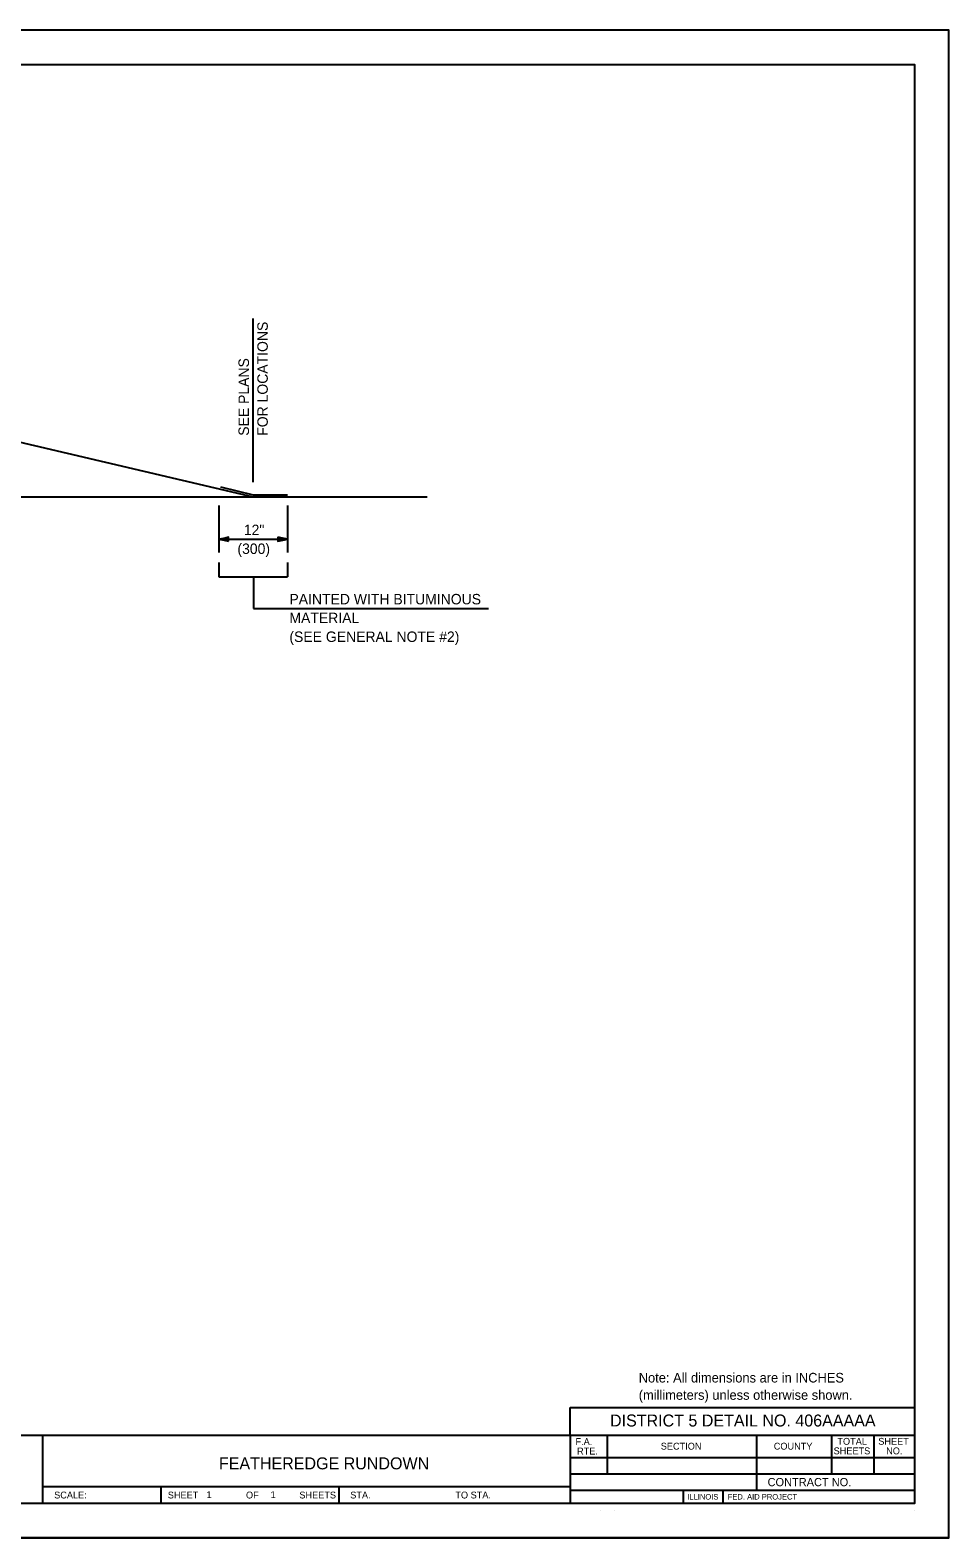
# Model space of a CAD drawing. Extents: x 0 to 2.83, y 0 to 1.83.
# Drawn here: x 1.716 to 2.833, y 0 to 1.833 of the extents above; entities that cross this region are included whole.
import ezdxf

# ---------------------------------------------------------------- set-up
doc = ezdxf.new("R2010")
doc.units = 0
for name, color, linetype in [('RD_Pr_Roadway_Dimensions', 7, 'Continuous'), ('RD_Pr_Roadway_Items', 7, 'Continuous'), ('RD_Pr_Roadway_Notes', 7, 'Continuous'), ('SH_General_Details', 7, 'Continuous'), ('SH_Printer_Plotting_Border', 7, 'Continuous')]:
    doc.layers.add(name, color=color, linetype=linetype)

msp = doc.modelspace()

# ---------------------------------------------------------------- linework, layer by layer
at = {"layer": 'RD_Pr_Roadway_Dimensions'}
for p, q in [((1.9457, 1.2555), (1.9457, 1.1981)), ((2.029, 1.2555), (2.029, 1.1981)), ((1.9457, 1.2142), (2.029, 1.2142))]:
    msp.add_line(p, q, dxfattribs=at)
for points in [[(1.9573, 1.2118), (1.9573, 1.2142), (1.9573, 1.2167), (1.9515, 1.2152), (1.9457, 1.2142), (1.9519, 1.2131)], [(2.0173, 1.2167), (2.0173, 1.2142), (2.0173, 1.2118), (2.0232, 1.2132), (2.029, 1.2142), (2.0228, 1.2154)]]:
    msp.add_lwpolyline(points, close=True, dxfattribs=at)
at = {"layer": 'RD_Pr_Roadway_Items'}
for p, q in [((1.5888, 1.3596), (1.9873, 1.2658)), ((1.0069, 1.2658), (2.1988, 1.2658)), ((1.9474, 1.2779), (1.9873, 1.2684)), ((1.9873, 1.2684), (2.029, 1.2684))]:
    msp.add_line(p, q, dxfattribs=at)
at = {"layer": 'RD_Pr_Roadway_Notes'}
for p, q in [((1.9873, 1.2837), (1.9873, 1.4826)), ((1.9457, 1.1859), (1.9457, 1.1685)), ((2.029, 1.1859), (2.029, 1.1685)), ((1.9457, 1.1685), (2.029, 1.1685)), ((1.9877, 1.1685), (1.9877, 1.1301)), ((1.9877, 1.1301), (2.2736, 1.1301))]:
    msp.add_line(p, q, dxfattribs=at)
at = {"layer": 'SH_General_Details'}
for p, q in [((2.8333, 1.8333), (0, 1.8333)), ((2.8333, 0), (2.8333, 1.8333)), ((2.3729, 0.1584), (2.7917, 0.1584)), ((2.3729, 0.125), (2.3729, 0.1584)), ((0.1667, 0.125), (2.7917, 0.125)), ((1.7312, 0.125), (1.7312, 0.0417)), ((2.3728, 0.125), (2.3728, 0.0417)), ((2.4179, 0.125), (2.4179, 0.0779)), ((2.5995, 0.125), (2.5995, 0.0579)), ((2.6905, 0.125), (2.6905, 0.0779)), ((2.7423, 0.125), (2.7423, 0.0779)), ((2.3728, 0.0979), (2.7917, 0.0979)), ((2.3728, 0.0779), (2.7917, 0.0779)), ((1.7312, 0.0625), (2.3728, 0.0625)), ((1.875, 0.0625), (1.875, 0.0417)), ((2.0917, 0.0625), (2.0917, 0.0417)), ((2.3728, 0.0579), (2.7917, 0.0579)), ((2.5101, 0.0579), (2.5101, 0.0417)), ((2.5584, 0.0579), (2.5584, 0.0417)), ((2.4095, 0.0333), (2.4095, 0.0333)), ((2.4262, 0.0333), (2.4262, 0.0333)), ((2.7917, 0.0333), (2.7917, 0.0333)), ((2.8333, 0), (0, 0))]:
    msp.add_line(p, q, dxfattribs=at)
msp.add_lwpolyline([(0.1667, 1.7917), (2.7917, 1.7917), (2.7917, 0.0417), (0.1667, 0.0417)], close=True, dxfattribs=at)
at = {"layer": 'SH_Printer_Plotting_Border'}
msp.add_lwpolyline([(0, 0), (2.8333, 0), (2.8333, 1.8333), (0, 1.8333)], close=True, dxfattribs=at)

# ---------------------------------------------------------------- texts
at = {"layer": 'RD_Pr_Roadway_Dimensions'}
for s, p in [('12"', (1.976, 1.2193)), ('(300)', (1.9682, 1.1964))]:
    msp.add_text(s, height=0.0127, dxfattribs=at).set_placement(p)
at = {"layer": 'RD_Pr_Roadway_Notes'}
for s, p in [('FOR LOCATIONS', (2.0051, 1.3401)), ('SEE PLANS', (1.9822, 1.3401))]:
    msp.add_text(s, height=0.0127, rotation=90, dxfattribs=at).set_placement(p)
for s, height, p in [('PAINTED WITH BITUMINOUS', 0.0127, (2.0314, 1.1351)), ('MATERIAL', 0.0127, (2.0314, 1.1123)), ('(SEE GENERAL NOTE #2)', 0.0127, (2.0314, 1.0894)), ('Note: All dimensions are in INCHES', 0.0117, (2.4562, 0.1889)), ('(millimeters) unless otherwise shown.', 0.0117, (2.4562, 0.1679))]:
    msp.add_text(s, height=height, dxfattribs=at).set_placement(p)
at = {"layer": 'SH_General_Details'}
for s, height, p in [('DISTRICT 5 DETAIL NO. 406AAAAA', 0.014583, (2.4213, 0.1354)), ('F.A.  ', 0.00833, (2.3793, 0.1129)), ('SECTION', 0.00833, (2.483, 0.1073)), ('COUNTY', 0.00833, (2.6204, 0.1073)), ('SHEETS', 0.00833, (2.6932, 0.1016)), ('TOTAL', 0.00833, (2.6978, 0.1132)), ('SHEET', 0.00833, (2.7475, 0.1132)), ('NO.', 0.00833, (2.7571, 0.1016)), ('FEATHEREDGE RUNDOWN', 0.014583, (1.9457, 0.0833)), ('RTE.', 0.00833, (2.3812, 0.1013)), ('SCALE:          ', 0.008333, (1.7453, 0.0479)), ('SHEET', 0.00833, (1.8835, 0.0479)), ('1', 0.00833, (1.9306, 0.0483)), ('OF', 0.00833, (1.9786, 0.0479)), ('1', 0.00833, (2.0085, 0.0483)), ('SHEETS', 0.00833, (2.0435, 0.0479)), ('STA.', 0.00833, (2.1054, 0.0479)), ('TO STA.', 0.00833, (2.2332, 0.0479)), ('CONTRACT NO.      ', 0.01, (2.6129, 0.0628)), ('ILLINOIS', 0.00667, (2.5152, 0.0466)), ('FED. AID PROJECT', 0.006667, (2.5644, 0.0466))]:
    msp.add_text(s, height=height, dxfattribs=at).set_placement(p)

doc.saveas('drawing.dxf')
